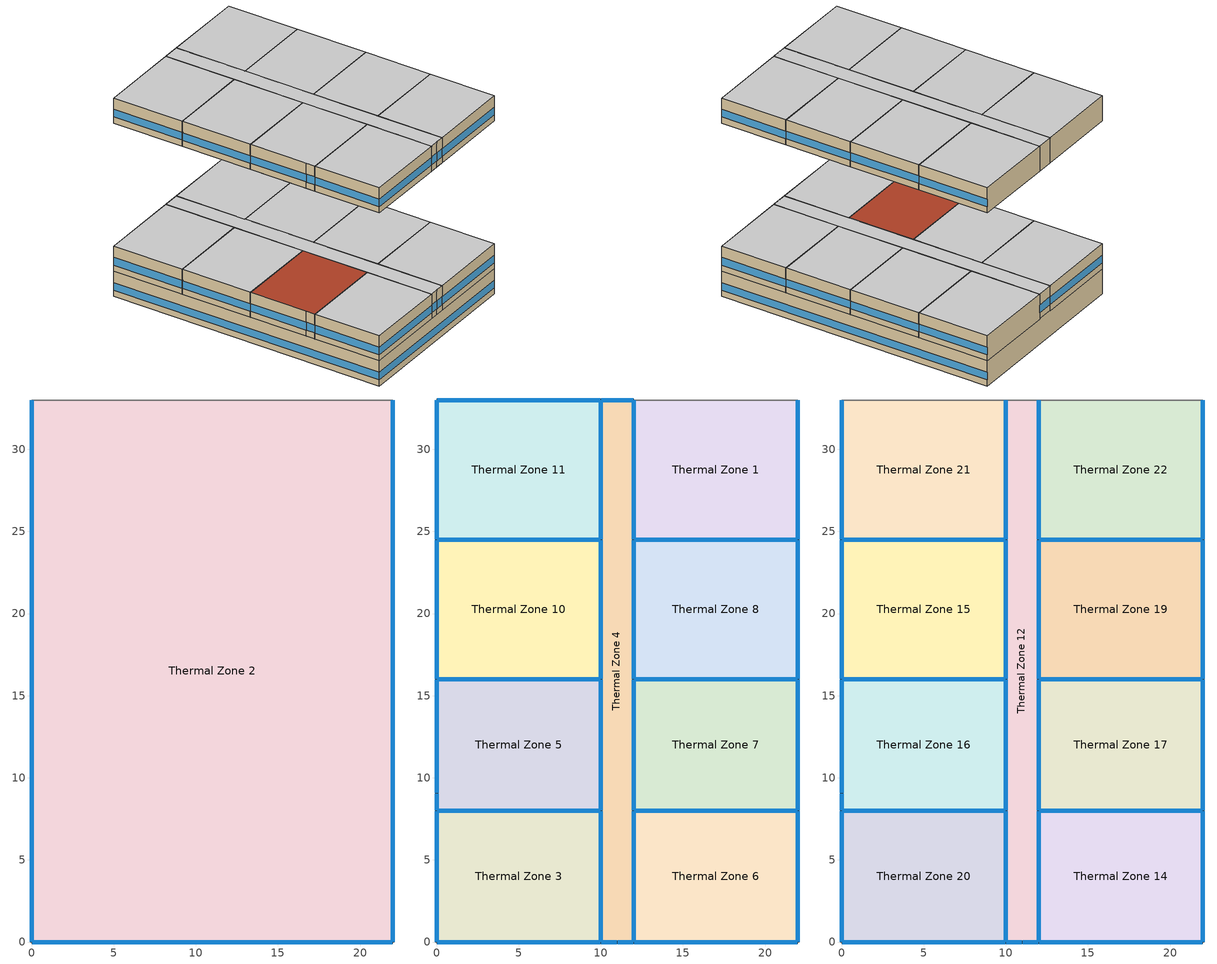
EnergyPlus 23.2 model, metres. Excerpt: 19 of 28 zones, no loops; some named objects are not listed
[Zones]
Thermal Zone 2
 floor ground (Generic Ground Slab 6A 20112020): 22,33 22,0 0,0 0,33 z0
 wall outside (Surface 2 c tbd): 0,0 22,0 z0:3.05
 wall outside (Surface 3 c tbd): 0,33 0,0 z0:3.05
 wall outside (Surface 5 c tbd): 22,0 22,33 z0:3.05
 wall adiabatic (Generic Interior Floor): 22,33 0,33 z0:3.05
 window (Customized Fenestration: u=2.38): 0.03,0 21.97,0 / 0,32.97 0,0.03 / 22,0.03 22,32.97 z0.76:1.68
 roof outside (Surface 6 c tbd): 22,0 22,33 0,33 0,0 z3.05
Thermal Zone 1
 floor ground (Generic Ground Slab 6A 20112020): 22,33 22,24.5 12,24.5 12,33 z3.05
 wall outside (Customized opaque construction {43577338-bb1a-47c1-a31a-39af3f5bfda6} to conductance of 0.247): 12,33 12,24.5 22,24.5 z3.05:6.1
 wall outside (Surface 66 c tbd): 22,24.5 22,33 z3.05:6.1
 wall adiabatic (Generic Interior Floor): 22,33 12,33 z3.05:6.1
 window (Customized Fenestration: u=2.38): 12,32.97 12,24.53 / 22,24.53 22,32.97 / 12.03,24.5 21.97,24.5 z3.81:4.73
 ceiling adiabatic (Generic Interior Floor): 22,24.5 22,33 12,33 12,24.5 z6.1
Thermal Zone 10
 floor ground (Generic Ground Slab 6A 20112020): 10,24.5 10,16 0,16 0,24.5 z3.05
 wall outside (Surface 46 c tbd): 0,24.5 0,16 z3.05:6.1
 wall outside (Customized opaque construction {43577338-bb1a-47c1-a31a-39af3f5bfda6} to conductance of 0.247): 0,16 10,16 10,24.5 0,24.5 z3.05:6.1
 window (Customized Fenestration: u=2.38): 0,24.47 0,16.03 / 9.97,24.5 0.03,24.5 / 10,16.03 10,24.47 / 0.03,16 9.97,16 z3.81:4.73
 ceiling adiabatic (Generic Interior Floor): 10,16 10,24.5 0,24.5 0,16 z6.1
Thermal Zone 11
 floor ground (Generic Ground Slab 6A 20112020): 10,33 10,24.5 0,24.5 0,33 z3.05
 wall outside (Surface 58 c tbd): 0,33 0,24.5 z3.05:6.1
 wall outside (Surface 59 c tbd): 10,33 0,33 z3.05:6.1
 wall outside (Customized opaque construction {43577338-bb1a-47c1-a31a-39af3f5bfda6} to conductance of 0.247): 0,24.5 10,24.5 10,33 z3.05:6.1
 window (Customized Fenestration: u=2.38): 0,32.97 0,24.53 / 9.97,33 0.03,33 / 10,24.53 10,32.97 / 0.03,24.5 9.97,24.5 z3.81:4.73
 ceiling adiabatic (Generic Interior Floor): 10,24.5 10,33 0,33 0,24.5 z6.1
Thermal Zone 3
 floor ground (Generic Ground Slab 6A 20112020): 10,8 10,0 0,0 0,8 z3.05
 wall outside (Surface 10 c tbd): 0,8 0,0 z3.05:6.1
 wall outside (Customized opaque construction {43577338-bb1a-47c1-a31a-39af3f5bfda6} to conductance of 0.247): 10,0 10,8 0,8 z3.05:6.1
 wall outside (Surface 9 c tbd): 0,0 10,0 z3.05:6.1
 window (Customized Fenestration: u=2.38): 0,7.97 0,0.03 / 9.97,8 0.03,8 / 10,0.03 10,7.97 / 0.03,0 9.97,0 z3.81:4.73
 ceiling adiabatic (Generic Interior Floor): 10,0 10,8 0,8 0,0 z6.1
Thermal Zone 4
 floor ground (Generic Ground Slab 6A 20112020): 12,33 12,0 10,0 10,33 z3.05
 wall outside (Surface 14 c tbd): 12,33 10,33 z3.05:6.1
 wall outside (Customized opaque construction {43577338-bb1a-47c1-a31a-39af3f5bfda6} to conductance of 0.247): 12,0 12,8 12,16 12,24.5 12,33 / 10,33 10,24.5 10,16 10,8 10,0 z3.05:6.1
 wall outside (Surface 19 c tbd): 11,0 12,0 z3.05:6.1
 wall outside (Surface 20 c tbd): 10,0 11,0 z3.05:6.1
 window (Customized Fenestration: u=2.38): 11.97,33 10.03,33 z3.81:4.75; 12,24.53 12,32.97 / 12,16.03 12,24.47 / 12,8.03 12,15.97 / 12,0.03 12,7.97 / 10,7.97 10,0.03 / 10,15.97 10,8.03 / 10,24.47 10,16.03 / 10,32.97 10,24.53 z3.81:4.73; 11.03,0 11.97,0 / 10.03,0 10.97,0 z3.81:4.77
 ceiling adiabatic (Generic Interior Floor): 12,0 12,33 10,33 10,0 z6.1
Thermal Zone 5
 floor ground (Generic Ground Slab 6A 20112020): 10,16 10,8 0,8 0,16 z3.05
 wall outside (Surface 33 c tbd): 0,9.05 0,8 z3.05:6.1
 wall outside (Surface 34 c tbd): 0,16 0,9.05 z3.05:6.1
 wall outside (Customized opaque construction {43577338-bb1a-47c1-a31a-39af3f5bfda6} to conductance of 0.247): 0,8 10,8 10,16 0,16 z3.05:6.1
 window (Customized Fenestration: u=2.38): 0,9.02 0,8.03 z3.81:4.77; 0,15.97 0,9.08 / 9.97,16 0.03,16 / 10,8.03 10,15.97 / 0.03,8 9.97,8 z3.81:4.73
 roof outside (Surface 38 c tbd): 10,8 10,16 0,16 0,8 z6.1
Thermal Zone 6
 floor ground (Generic Ground Slab 6A 20112020): 22,8 22,0 12,0 12,8 z3.05
 wall outside (Surface 27 c tbd): 22,0 22,8 z3.05:6.1
 wall outside (Surface 28 c tbd): 12,0 22,0 z3.05:6.1
 wall outside (Customized opaque construction {43577338-bb1a-47c1-a31a-39af3f5bfda6} to conductance of 0.247): 22,8 12,8 12,0 z3.05:6.1
 window (Customized Fenestration: u=2.38): 22,0.03 22,7.97 / 12.03,0 21.97,0 / 12,7.97 12,0.03 / 21.97,8 12.03,8 z3.81:4.73
 ceiling adiabatic (Generic Interior Floor): 22,0 22,8 12,8 12,0 z6.1
Thermal Zone 7
 floor ground (Generic Ground Slab 6A 20112020): 22,16 22,8 12,8 12,16 z3.05
 wall outside (Surface 40 c tbd): 22,8 22,16 z3.05:6.1
 wall outside (Customized opaque construction {43577338-bb1a-47c1-a31a-39af3f5bfda6} to conductance of 0.247): 22,16 12,16 12,8 22,8 z3.05:6.1
 window (Customized Fenestration: u=2.38): 22,8.03 22,15.97 / 12.03,8 21.97,8 / 12,15.97 12,8.03 / 21.97,16 12.03,16 z3.81:4.73
 ceiling adiabatic (Generic Interior Floor): 22,8 22,16 12,16 12,8 z6.1
Thermal Zone 8
 floor ground (Generic Ground Slab 6A 20112020): 22,24.5 22,16 12,16 12,24.5 z3.05
 wall outside (Surface 52 c tbd): 22,16 22,24.5 z3.05:6.1
 wall outside (Customized opaque construction {43577338-bb1a-47c1-a31a-39af3f5bfda6} to conductance of 0.247): 22,24.5 12,24.5 12,16 22,16 z3.05:6.1
 window (Customized Fenestration: u=2.38): 22,16.03 22,24.47 / 12.03,16 21.97,16 / 12,24.47 12,16.03 / 21.97,24.5 12.03,24.5 z3.81:4.73
 ceiling adiabatic (Generic Interior Floor): 22,16 22,24.5 12,24.5 12,16 z6.1
Thermal Zone 12
 floor adiabatic (Generic Interior Floor): 12,33 12,0 10,0 10,33 z21.1
 wall outside (Surface 71 c tbd): 12,24.5 12,33 z21.1:24.14
 wall outside (Surface 72 c tbd): 12,16 12,24.5 z21.1:24.14
 wall outside (Surface 73 c tbd): 12,8 12,16 z21.1:24.14
 wall outside (Surface 74 c tbd): 12,0 12,8 z21.1:24.14
 wall outside (Surface 75 c tbd): 11,0 12,0 z21.1:24.14
 wall outside (Surface 76 c tbd): 10,0 11,0 z21.1:24.14
 wall outside (Surface 77 c tbd): 10,8 10,0 z21.1:24.14
 wall outside (Surface 78 c tbd): 10,16 10,8 z21.1:24.14
 wall outside (Surface 79 c tbd): 10,24.5 10,16 z21.1:24.14
 wall outside (Surface 80 c tbd): 10,33 10,24.5 z21.1:24.14
 wall adiabatic (Generic Interior Floor): 12,33 10,33 z21.1:24.14
 window (Customized Fenestration: u=2.38): 12,24.53 12,32.97 / 12,16.03 12,24.47 / 12,8.03 12,15.97 / 12,0.03 12,7.97 / 10,7.97 10,0.03 / 10,15.97 10,8.03 / 10,24.47 10,16.03 / 10,32.97 10,24.53 z21.86:22.78; 11.03,0 11.97,0 / 10.03,0 10.97,0 z21.86:22.82
 ceiling adiabatic (Generic Interior Floor): 12,0 12,33 10,33 10,0 z24.14
Thermal Zone 14
 floor adiabatic (Generic Interior Floor): 22,8 22,0 12,0 12,8 z21.1
 wall outside (Surface 83 c tbd): 22,0 22,8 z21.1:24.14
 wall outside (Surface 84 c tbd): 12,0 22,0 z21.1:24.14
 wall outside (Surface 85 c tbd): 12,8 12,0 z21.1:24.14
 wall outside (Surface 86 c tbd): 22,8 12,8 z21.1:24.14
 window (Customized Fenestration: u=2.38): 22,0.03 22,7.97 / 12.03,0 21.97,0 / 12,7.97 12,0.03 / 21.97,8 12.03,8 z21.86:22.78
 ceiling adiabatic (Generic Interior Floor): 22,0 22,8 12,8 12,0 z24.14
Thermal Zone 15
 floor adiabatic (Generic Interior Floor): 10,24.5 10,16 0,16 0,24.5 z21.1
 wall outside (Surface 89 c tbd): 0,24.5 0,16 z21.1:24.14
 wall outside (Surface 90 c tbd): 10,24.5 0,24.5 z21.1:24.14
 wall outside (Surface 91 c tbd): 10,16 10,24.5 z21.1:24.14
 wall outside (Surface 92 c tbd): 0,16 10,16 z21.1:24.14
 window (Customized Fenestration: u=2.38): 0,24.47 0,16.03 / 9.97,24.5 0.03,24.5 / 10,16.03 10,24.47 / 0.03,16 9.97,16 z21.86:22.78
 ceiling adiabatic (Generic Interior Floor): 10,16 10,24.5 0,24.5 0,16 z24.14
Thermal Zone 16
 floor adiabatic (Generic Interior Floor): 10,16 10,8 0,8 0,16 z21.1
 wall outside (Surface 107 c tbd): 0,9.05 0,8 z21.1:24.14
 wall outside (Surface 108 c tbd): 0,16 0,9.05 z21.1:24.14
 wall outside (Surface 109 c tbd): 10,16 0,16 z21.1:24.14
 wall outside (Surface 110 c tbd): 10,8 10,16 z21.1:24.14
 wall outside (Surface 111 c tbd): 0,8 10,8 z21.1:24.14
 window (Customized Fenestration: u=2.38): 0,9.02 0,8.03 z21.86:22.82; 0,15.97 0,9.08 / 9.97,16 0.03,16 / 10,8.03 10,15.97 / 0.03,8 9.97,8 z21.86:22.78
 ceiling adiabatic (Generic Interior Floor): 10,8 10,16 0,16 0,8 z24.14
Thermal Zone 17
 floor adiabatic (Generic Interior Floor): 22,16 22,8 12,8 12,16 z21.1
 wall outside (Surface 95 c tbd): 22,8 22,16 z21.1:24.14
 wall outside (Surface 96 c tbd): 12,8 22,8 z21.1:24.14
 wall outside (Surface 97 c tbd): 12,16 12,8 z21.1:24.14
 wall outside (Surface 98 c tbd): 22,16 12,16 z21.1:24.14
 window (Customized Fenestration: u=2.38): 22,8.03 22,15.97 / 12.03,8 21.97,8 / 12,15.97 12,8.03 / 21.97,16 12.03,16 z21.86:22.78
 ceiling adiabatic (Generic Interior Floor): 22,8 22,16 12,16 12,8 z24.14
Thermal Zone 19
 floor adiabatic (Generic Interior Floor): 22,24.5 22,16 12,16 12,24.5 z21.1
 wall outside (Surface 101 c tbd): 22,16 22,24.5 z21.1:24.14
 wall outside (Surface 102 c tbd): 12,16 22,16 z21.1:24.14
 wall outside (Surface 103 c tbd): 12,24.5 12,16 z21.1:24.14
 wall outside (Surface 104 c tbd): 22,24.5 12,24.5 z21.1:24.14
 window (Customized Fenestration: u=2.38): 22,16.03 22,24.47 / 12.03,16 21.97,16 / 12,24.47 12,16.03 / 21.97,24.5 12.03,24.5 z21.86:22.78
 ceiling adiabatic (Generic Interior Floor): 22,16 22,24.5 12,24.5 12,16 z24.14
Thermal Zone 20
 floor adiabatic (Generic Interior Floor): 10,8 10,0 0,0 0,8 z21.1
 wall outside (Surface 114 c tbd): 10,0 10,8 z21.1:24.14
 wall outside (Surface 115 c tbd): 0,0 10,0 z21.1:24.14
 wall outside (Surface 116 c tbd): 0,8 0,0 z21.1:24.14
 wall outside (Surface 117 c tbd): 10,8 0,8 z21.1:24.14
 window (Customized Fenestration: u=2.38): 10,0.03 10,7.97 / 0.03,0 9.97,0 / 0,7.97 0,0.03 / 9.97,8 0.03,8 z21.86:22.78
 ceiling adiabatic (Generic Interior Floor): 10,0 10,8 0,8 0,0 z24.14
Thermal Zone 21
 floor adiabatic (Generic Interior Floor): 10,33 10,24.5 0,24.5 0,33 z21.1
 wall outside (Surface 120 c tbd): 0,33 0,24.5 z21.1:24.14
 wall outside (Surface 122 c tbd): 10,24.5 10,33 z21.1:24.14
 wall outside (Surface 123 c tbd): 0,24.5 10,24.5 z21.1:24.14
 wall adiabatic (Generic Interior Floor): 10,33 0,33 z21.1:24.14
 window (Customized Fenestration: u=2.38): 0,32.97 0,24.53 / 10,24.53 10,32.97 / 0.03,24.5 9.97,24.5 z21.86:22.78
 ceiling adiabatic (Generic Interior Floor): 10,24.5 10,33 0,33 0,24.5 z24.14
Thermal Zone 22
 floor adiabatic (Generic Interior Floor): 22,33 22,24.5 12,24.5 12,33 z21.1
 wall outside (Surface 126 c tbd): 12,33 12,24.5 z21.1:24.14
 wall outside (Surface 128 c tbd): 22,24.5 22,33 z21.1:24.14
 wall outside (Surface 129 c tbd): 12,24.5 22,24.5 z21.1:24.14
 wall adiabatic (Generic Interior Floor): 22,33 12,33 z21.1:24.14
 window (Customized Fenestration: u=2.38): 12,32.97 12,24.53 / 22,24.53 22,32.97 / 12.03,24.5 21.97,24.5 z21.86:22.78
 ceiling adiabatic (Generic Interior Floor): 22,24.5 22,33 12,33 12,24.5 z24.14
[Building]
Building 1
[Site:Location]
Montreal Int'l: Latitude {deg}=45.47; Longitude {deg}=-73.75; Time Zone {hr}=-5; Elevation {m}=36
[SizingPeriod:DesignDay] Day of Month=21; Dry-Bulb Temperature Range Modifier Type=DefaultMultipliers; Barometric Pressure {Pa}=100893; Rain Indicator=No; Snow Indicator=No; Daylight Saving Time Indicator=No; Begin Environment Reset Mode=FullResetAtBeginEnvironment
Name | Month | Day Type | Maximum Dry-Bulb Temperature {C} | Daily Dry-Bulb Temperature Range {deltaC} | Humidity Condition Type | Wetbulb or DewPoint at Maximum Dry-Bulb {C} | Wind Speed {m/s} | Wind Direction {deg} | Solar Model Indicator | ASHRAE Clear Sky Optical Depth for Beam Irradiance (taub) | ASHRAE Clear Sky Optical Depth for Diffuse Irradiance (taud) | Enthalpy at Maximum Dry-Bulb {J/kg} | Sky Clearness
Montreal Int'l Ann Clg .4% Condns DB=>MWB | 7 | SummerDesignDay | 30 | 9.3 | Wetbulb | 22.1 | 4.9 | 220 | ASHRAETau | 0.465 | 1.966
Montreal Int'l Ann Clg .4% Condns DP=>MDB | 7 | SummerDesignDay | 26 | 9.3 | Dewpoint | 21.6 | 4.9 | 220 | ASHRAETau | 0.465 | 1.966
Montreal Int'l Ann Clg .4% Condns Enth=>MDB | 7 | SummerDesignDay | 28.1 | 9.3 | Enthalpy |  | 4.9 | 220 | ASHRAETau | 0.465 | 1.966 | 69300
Montreal Int'l Ann Clg .4% Condns WB=>MDB | 7 | SummerDesignDay | 28.1 | 9.3 | Wetbulb | 23.2 | 4.9 | 220 | ASHRAETau | 0.465 | 1.966
Montreal Int'l Ann Htg 99.6% Condns DB | 1 | WinterDesignDay | -23.7 | 0 | Wetbulb | -23.7 | 3.9 | 260 | ASHRAEClearSky |  |  |  | 0
Montreal Int'l Ann Htg Wind 99.6% Condns WS=>MCDB | 1 | WinterDesignDay | -5.3 | 0 | Wetbulb | -5.3 | 12.9 | 260 | ASHRAEClearSky |  |  |  | 0
Montreal Int'l Ann Hum_n 99.6% Condns DP=>MCDB | 1 | WinterDesignDay | -23 | 0 | Dewpoint | -30.5 | 3.9 | 260 | ASHRAEClearSky |  |  |  | 0
[Material] Thermal Absorptance=0.9
Name | Roughness | Thickness {m} | Conductivity {W/m-K} | Density {kg/m3} | Specific Heat {J/kg-K} | Solar Absorptance | Visible Absorptance
1/2IN Gypsum 1 | Smooth | 0.0127 | 0.16 | 784.9 | 830 | 0.4 | 0.4
1IN Stucco 1 | Smooth | 0.0253 | 0.6918 | 1858 | 837 | 0.7 | 0.92
8IN CONCRETE HW RefBldg 1 | Rough | 0.2032 | 1.311 | 2240 | 836.8 | 0.7 | 0.7
Generic Acoustic Tile | MediumSmooth | 0.02 | 0.06 | 368 | 590 | 0.2 | 0.2
Generic Ceiling Air Gap | Smooth | 0.1 | 0.556 | 1.28 | 1000 | 0.7 | 0.7
Generic HW Concrete | MediumRough | 0.2 | 1.95 | 2240 | 900 | 0.8 | 0.8
Generic LW Concrete | MediumRough | 0.1 | 0.53 | 1280 | 840 | 0.8 | 0.8
Metal Roof Surface 2 | Smooth | 0.0008 | 45.28 | 7824 | 500 | 0.7 | 0.7
Roof Membrane 1 | VeryRough | 0.0095 | 0.16 | 1121.29 | 1460 | 0.7 | 0.7
[Material:NoMass] Roughness=Smooth; Thermal Absorptance=0.9; Solar Absorptance=0.7; Visible Absorptance=0.7
Name | Thermal Resistance {m2-K/W}
Customized opaque construction {43577338-bb1a-47c1-a31a-39af ... uprated | 5.24367
Surface 10 uprated m tbd; Surface 27 uprated m tbd | 2.35104
Surface 101 uprated m tbd; Surface 120 uprated m tbd; Surface 128 uprated m tbd; Surface 89 uprated m tbd | 1.85888
Surface 102 uprated m tbd; Surface 103 uprated m tbd; Surface 104 uprated m tbd; Surface 109 uprated m tbd; Surface 110 uprated m tbd; Surface 111 uprated m tbd; Surface 114 uprated m tbd; Surface 117 uprated m tbd; Surface 122 uprated m tbd; Surface 123 uprated m tbd; Surface 126 uprated m tbd; Surface 129 uprated m tbd; Surface 71 uprated m tbd; Surface 72 uprated m tbd; Surface 73 uprated m tbd; Surface 74 uprated m tbd; Surface 77 uprated m tbd; Surface 78 uprated m tbd; Surface 79 uprated m tbd; Surface 80 uprated m tbd; Surface 85 uprated m tbd; Surface 86 uprated m tbd; Surface 90 uprated m tbd; Surface 91 uprated m tbd; Surface 92 uprated m tbd; Surface 96 uprated m tbd; Surface 97 uprated m tbd; Surface 98 uprated m tbd | 3.83127
Surface 107 uprated m tbd | 1.46781
Surface 108 uprated m tbd | 1.84411
Surface 115 uprated m tbd; Surface 84 uprated m tbd | 1.79696
Surface 116 uprated m tbd; Surface 83 uprated m tbd | 1.76694
Surface 14 uprated m tbd | 1.90963
Surface 19 uprated m tbd; Surface 20 uprated m tbd | 1.82062
Surface 2 uprated m tbd | 1.6235
Surface 28 uprated m tbd; Surface 9 uprated m tbd | 2.40449
Surface 3 uprated m tbd; Surface 5 uprated m tbd | 1.66527
Surface 33 uprated m tbd | 1.65846
Surface 34 uprated m tbd | 2.1554
Surface 38 uprated m tbd | 6.92985
Surface 40 uprated m tbd | 2.50905
Surface 46 uprated m tbd; Surface 52 uprated m tbd; Surface 66 uprated m tbd | 2.51666
Surface 58 uprated m tbd | 2.36652
Surface 59 uprated m tbd | 2.09126
Surface 6 uprated m tbd | 7.43676
Surface 75 uprated m tbd; Surface 76 uprated m tbd | 1.44955
Surface 95 uprated m tbd | 1.85472
Typical Insulation U=0.183 | 5.46
[WindowMaterial:SimpleGlazingSystem]
Fenestration U=2.38 0.4: U-Factor {W/m2-K}=2.38; Solar Heat Gain Coefficient=0.4; Visible Transmittance=0.4
[Construction]
Customized Fenestration: u=2.38: Fenestration U=2.38 0.4
Customized opaque construction {43577338-bb1a-47c1-a31a-39af3f5bfda6} to conductance of 0.247: 1IN Stucco 1, 8IN CONCRETE HW RefBldg 1, Customized opaque construction {43577338-bb1a-47c1-a31a-39af ... uprated, 1/2IN Gypsum 1
Generic Ground Slab 6A 20112020: Typical Insulation U=0.183, Generic HW Concrete
Generic Interior Floor: Generic Acoustic Tile, Generic Ceiling Air Gap, Generic LW Concrete
Surface 10 c tbd: 1IN Stucco 1, 8IN CONCRETE HW RefBldg 1, Surface 10 uprated m tbd, 1/2IN Gypsum 1
Surface 101 c tbd: 1IN Stucco 1, 8IN CONCRETE HW RefBldg 1, Surface 101 uprated m tbd, 1/2IN Gypsum 1
Surface 102 c tbd: 1IN Stucco 1, 8IN CONCRETE HW RefBldg 1, Surface 102 uprated m tbd, 1/2IN Gypsum 1
Surface 103 c tbd: 1IN Stucco 1, 8IN CONCRETE HW RefBldg 1, Surface 103 uprated m tbd, 1/2IN Gypsum 1
Surface 104 c tbd: 1IN Stucco 1, 8IN CONCRETE HW RefBldg 1, Surface 104 uprated m tbd, 1/2IN Gypsum 1
Surface 107 c tbd: 1IN Stucco 1, 8IN CONCRETE HW RefBldg 1, Surface 107 uprated m tbd, 1/2IN Gypsum 1
Surface 108 c tbd: 1IN Stucco 1, 8IN CONCRETE HW RefBldg 1, Surface 108 uprated m tbd, 1/2IN Gypsum 1
Surface 109 c tbd: 1IN Stucco 1, 8IN CONCRETE HW RefBldg 1, Surface 109 uprated m tbd, 1/2IN Gypsum 1
Surface 110 c tbd: 1IN Stucco 1, 8IN CONCRETE HW RefBldg 1, Surface 110 uprated m tbd, 1/2IN Gypsum 1
Surface 111 c tbd: 1IN Stucco 1, 8IN CONCRETE HW RefBldg 1, Surface 111 uprated m tbd, 1/2IN Gypsum 1
Surface 114 c tbd: 1IN Stucco 1, 8IN CONCRETE HW RefBldg 1, Surface 114 uprated m tbd, 1/2IN Gypsum 1
Surface 115 c tbd: 1IN Stucco 1, 8IN CONCRETE HW RefBldg 1, Surface 115 uprated m tbd, 1/2IN Gypsum 1
Surface 116 c tbd: 1IN Stucco 1, 8IN CONCRETE HW RefBldg 1, Surface 116 uprated m tbd, 1/2IN Gypsum 1
Surface 117 c tbd: 1IN Stucco 1, 8IN CONCRETE HW RefBldg 1, Surface 117 uprated m tbd, 1/2IN Gypsum 1
Surface 120 c tbd: 1IN Stucco 1, 8IN CONCRETE HW RefBldg 1, Surface 120 uprated m tbd, 1/2IN Gypsum 1
Surface 122 c tbd: 1IN Stucco 1, 8IN CONCRETE HW RefBldg 1, Surface 122 uprated m tbd, 1/2IN Gypsum 1
Surface 123 c tbd: 1IN Stucco 1, 8IN CONCRETE HW RefBldg 1, Surface 123 uprated m tbd, 1/2IN Gypsum 1
Surface 126 c tbd: 1IN Stucco 1, 8IN CONCRETE HW RefBldg 1, Surface 126 uprated m tbd, 1/2IN Gypsum 1
Surface 128 c tbd: 1IN Stucco 1, 8IN CONCRETE HW RefBldg 1, Surface 128 uprated m tbd, 1/2IN Gypsum 1
Surface 129 c tbd: 1IN Stucco 1, 8IN CONCRETE HW RefBldg 1, Surface 129 uprated m tbd, 1/2IN Gypsum 1
Surface 14 c tbd: 1IN Stucco 1, 8IN CONCRETE HW RefBldg 1, Surface 14 uprated m tbd, 1/2IN Gypsum 1
Surface 19 c tbd: 1IN Stucco 1, 8IN CONCRETE HW RefBldg 1, Surface 19 uprated m tbd, 1/2IN Gypsum 1
Surface 2 c tbd: 1IN Stucco 1, 8IN CONCRETE HW RefBldg 1, Surface 2 uprated m tbd, 1/2IN Gypsum 1
Surface 20 c tbd: 1IN Stucco 1, 8IN CONCRETE HW RefBldg 1, Surface 20 uprated m tbd, 1/2IN Gypsum 1
Surface 27 c tbd: 1IN Stucco 1, 8IN CONCRETE HW RefBldg 1, Surface 27 uprated m tbd, 1/2IN Gypsum 1
Surface 28 c tbd: 1IN Stucco 1, 8IN CONCRETE HW RefBldg 1, Surface 28 uprated m tbd, 1/2IN Gypsum 1
Surface 3 c tbd: 1IN Stucco 1, 8IN CONCRETE HW RefBldg 1, Surface 3 uprated m tbd, 1/2IN Gypsum 1
Surface 33 c tbd: 1IN Stucco 1, 8IN CONCRETE HW RefBldg 1, Surface 33 uprated m tbd, 1/2IN Gypsum 1
Surface 34 c tbd: 1IN Stucco 1, 8IN CONCRETE HW RefBldg 1, Surface 34 uprated m tbd, 1/2IN Gypsum 1
Surface 38 c tbd: Roof Membrane 1, Surface 38 uprated m tbd, Metal Roof Surface 2
Surface 40 c tbd: 1IN Stucco 1, 8IN CONCRETE HW RefBldg 1, Surface 40 uprated m tbd, 1/2IN Gypsum 1
Surface 46 c tbd: 1IN Stucco 1, 8IN CONCRETE HW RefBldg 1, Surface 46 uprated m tbd, 1/2IN Gypsum 1
Surface 5 c tbd: 1IN Stucco 1, 8IN CONCRETE HW RefBldg 1, Surface 5 uprated m tbd, 1/2IN Gypsum 1
Surface 52 c tbd: 1IN Stucco 1, 8IN CONCRETE HW RefBldg 1, Surface 52 uprated m tbd, 1/2IN Gypsum 1
Surface 58 c tbd: 1IN Stucco 1, 8IN CONCRETE HW RefBldg 1, Surface 58 uprated m tbd, 1/2IN Gypsum 1
Surface 59 c tbd: 1IN Stucco 1, 8IN CONCRETE HW RefBldg 1, Surface 59 uprated m tbd, 1/2IN Gypsum 1
Surface 6 c tbd: Roof Membrane 1, Surface 6 uprated m tbd, Metal Roof Surface 2
Surface 66 c tbd: 1IN Stucco 1, 8IN CONCRETE HW RefBldg 1, Surface 66 uprated m tbd, 1/2IN Gypsum 1
Surface 71 c tbd: 1IN Stucco 1, 8IN CONCRETE HW RefBldg 1, Surface 71 uprated m tbd, 1/2IN Gypsum 1
Surface 72 c tbd: 1IN Stucco 1, 8IN CONCRETE HW RefBldg 1, Surface 72 uprated m tbd, 1/2IN Gypsum 1
Surface 73 c tbd: 1IN Stucco 1, 8IN CONCRETE HW RefBldg 1, Surface 73 uprated m tbd, 1/2IN Gypsum 1
Surface 74 c tbd: 1IN Stucco 1, 8IN CONCRETE HW RefBldg 1, Surface 74 uprated m tbd, 1/2IN Gypsum 1
Surface 75 c tbd: 1IN Stucco 1, 8IN CONCRETE HW RefBldg 1, Surface 75 uprated m tbd, 1/2IN Gypsum 1
Surface 76 c tbd: 1IN Stucco 1, 8IN CONCRETE HW RefBldg 1, Surface 76 uprated m tbd, 1/2IN Gypsum 1
Surface 77 c tbd: 1IN Stucco 1, 8IN CONCRETE HW RefBldg 1, Surface 77 uprated m tbd, 1/2IN Gypsum 1
Surface 78 c tbd: 1IN Stucco 1, 8IN CONCRETE HW RefBldg 1, Surface 78 uprated m tbd, 1/2IN Gypsum 1
Surface 79 c tbd: 1IN Stucco 1, 8IN CONCRETE HW RefBldg 1, Surface 79 uprated m tbd, 1/2IN Gypsum 1
Surface 80 c tbd: 1IN Stucco 1, 8IN CONCRETE HW RefBldg 1, Surface 80 uprated m tbd, 1/2IN Gypsum 1
Surface 83 c tbd: 1IN Stucco 1, 8IN CONCRETE HW RefBldg 1, Surface 83 uprated m tbd, 1/2IN Gypsum 1
Surface 84 c tbd: 1IN Stucco 1, 8IN CONCRETE HW RefBldg 1, Surface 84 uprated m tbd, 1/2IN Gypsum 1
Surface 85 c tbd: 1IN Stucco 1, 8IN CONCRETE HW RefBldg 1, Surface 85 uprated m tbd, 1/2IN Gypsum 1
Surface 86 c tbd: 1IN Stucco 1, 8IN CONCRETE HW RefBldg 1, Surface 86 uprated m tbd, 1/2IN Gypsum 1
Surface 89 c tbd: 1IN Stucco 1, 8IN CONCRETE HW RefBldg 1, Surface 89 uprated m tbd, 1/2IN Gypsum 1
Surface 9 c tbd: 1IN Stucco 1, 8IN CONCRETE HW RefBldg 1, Surface 9 uprated m tbd, 1/2IN Gypsum 1
Surface 90 c tbd: 1IN Stucco 1, 8IN CONCRETE HW RefBldg 1, Surface 90 uprated m tbd, 1/2IN Gypsum 1
Surface 91 c tbd: 1IN Stucco 1, 8IN CONCRETE HW RefBldg 1, Surface 91 uprated m tbd, 1/2IN Gypsum 1
Surface 92 c tbd: 1IN Stucco 1, 8IN CONCRETE HW RefBldg 1, Surface 92 uprated m tbd, 1/2IN Gypsum 1
Surface 95 c tbd: 1IN Stucco 1, 8IN CONCRETE HW RefBldg 1, Surface 95 uprated m tbd, 1/2IN Gypsum 1
Surface 96 c tbd: 1IN Stucco 1, 8IN CONCRETE HW RefBldg 1, Surface 96 uprated m tbd, 1/2IN Gypsum 1
Surface 97 c tbd: 1IN Stucco 1, 8IN CONCRETE HW RefBldg 1, Surface 97 uprated m tbd, 1/2IN Gypsum 1
Surface 98 c tbd: 1IN Stucco 1, 8IN CONCRETE HW RefBldg 1, Surface 98 uprated m tbd, 1/2IN Gypsum 1
[Zone] Part of Total Floor Area=Yes
Name | Multiplier
Thermal Zone 1; Thermal Zone 10; Thermal Zone 11; Thermal Zone 2; Thermal Zone 3; Thermal Zone 4; Thermal Zone 5; Thermal Zone 6; Thermal Zone 7; Thermal Zone 8 | 1
Thermal Zone 12; Thermal Zone 14; Thermal Zone 15; Thermal Zone 16; Thermal Zone 17; Thermal Zone 19; Thermal Zone 20; Thermal Zone 21; Thermal Zone 22 | 10
[Space]
Name | Zone | Space Type
Space 110 | Thermal Zone 1 | MURB small
Space 107 | Thermal Zone 10 | MURB small
Space 109 | Thermal Zone 11 | MURB small
Space 111 | Thermal Zone 12 | MURB lobby
Space 112 | Thermal Zone 14 | MURB small
Space 113 | Thermal Zone 15 | MURB small
Space 116 | Thermal Zone 16 | MURB small
Space 114 | Thermal Zone 17 | MURB small
Space 115 | Thermal Zone 19 | MURB small
Space 101 | Thermal Zone 2 | MURB lobby
Space 117 | Thermal Zone 20 | MURB small
Space 118 | Thermal Zone 21 | MURB small
Space 119 | Thermal Zone 22 | MURB small
Space 102 | Thermal Zone 3 | MURB small
Space 103 | Thermal Zone 4 | MURB lobby
Space 105 | Thermal Zone 5 | MURB small
Space 104 | Thermal Zone 6 | MURB small
Space 106 | Thermal Zone 7 | MURB small
Space 108 | Thermal Zone 8 | MURB small
[SpaceList]
MURB small: Space 110, Space 102, Space 105, Space 104, Space 106, Space 108, Space 124, Space 107, Space 109, Space 120, Space 112, Space 113, Space 116, Space 114, Space 125, Space 115, Space 117, Space 118, Space 119, Space 122, Space 123, Space 126, Space 127, Space 128
MURB lobby: Space 101, Space 103, Space 111, Space 121
[ZoneInfiltration:DesignFlowRate] Design Flow Rate Calculation Method=Flow/ExteriorArea; Flow Rate per Exterior Surface Area {m3/s-m2}=6.19923e-05; Constant Term Coefficient=0.107472; Temperature Term Coefficient=0.0119911; Velocity Term Coefficient=0; Velocity Squared Term Coefficient=0.0134792
Name | Zone or ZoneList or Space or SpaceList | Schedule
Space 110 HVAC Off Infiltration | Space 110 | Infiltration HVAC Off Schedule
Space 110 HVAC On Infiltration | Space 110 | Infiltration HVAC On Schedule
Space 107 HVAC Off Infiltration | Space 107 | Infiltration HVAC Off Schedule
Space 107 HVAC On Infiltration | Space 107 | Infiltration HVAC On Schedule
Space 109 HVAC Off Infiltration | Space 109 | Infiltration HVAC Off Schedule
Space 109 HVAC On Infiltration | Space 109 | Infiltration HVAC On Schedule
Space 111 HVAC Off Infiltration | Space 111 | Infiltration HVAC Off Schedule
Space 111 HVAC On Infiltration | Space 111 | Infiltration HVAC On Schedule
Space 112 HVAC Off Infiltration | Space 112 | Infiltration HVAC Off Schedule
Space 112 HVAC On Infiltration | Space 112 | Infiltration HVAC On Schedule
Space 113 HVAC Off Infiltration | Space 113 | Infiltration HVAC Off Schedule
Space 113 HVAC On Infiltration | Space 113 | Infiltration HVAC On Schedule
Space 116 HVAC Off Infiltration | Space 116 | Infiltration HVAC Off Schedule
Space 116 HVAC On Infiltration | Space 116 | Infiltration HVAC On Schedule
Space 114 HVAC Off Infiltration | Space 114 | Infiltration HVAC Off Schedule
Space 114 HVAC On Infiltration | Space 114 | Infiltration HVAC On Schedule
Space 115 HVAC Off Infiltration | Space 115 | Infiltration HVAC Off Schedule
Space 115 HVAC On Infiltration | Space 115 | Infiltration HVAC On Schedule
Space 101 HVAC Off Infiltration | Space 101 | Infiltration HVAC Off Schedule
Space 101 HVAC On Infiltration | Space 101 | Infiltration HVAC On Schedule
Space 117 HVAC Off Infiltration | Space 117 | Infiltration HVAC Off Schedule
Space 117 HVAC On Infiltration | Space 117 | Infiltration HVAC On Schedule
Space 118 HVAC Off Infiltration | Space 118 | Infiltration HVAC Off Schedule
Space 118 HVAC On Infiltration | Space 118 | Infiltration HVAC On Schedule
Space 119 HVAC Off Infiltration | Space 119 | Infiltration HVAC Off Schedule
Space 119 HVAC On Infiltration | Space 119 | Infiltration HVAC On Schedule
Space 102 HVAC Off Infiltration | Space 102 | Infiltration HVAC Off Schedule
Space 102 HVAC On Infiltration | Space 102 | Infiltration HVAC On Schedule
Space 103 HVAC Off Infiltration | Space 103 | Infiltration HVAC Off Schedule
Space 103 HVAC On Infiltration | Space 103 | Infiltration HVAC On Schedule
Space 105 HVAC Off Infiltration | Space 105 | Infiltration HVAC Off Schedule
Space 105 HVAC On Infiltration | Space 105 | Infiltration HVAC On Schedule
Space 104 HVAC Off Infiltration | Space 104 | Infiltration HVAC Off Schedule
Space 104 HVAC On Infiltration | Space 104 | Infiltration HVAC On Schedule
Space 106 HVAC Off Infiltration | Space 106 | Infiltration HVAC Off Schedule
Space 106 HVAC On Infiltration | Space 106 | Infiltration HVAC On Schedule
Space 108 HVAC Off Infiltration | Space 108 | Infiltration HVAC Off Schedule
Space 108 HVAC On Infiltration | Space 108 | Infiltration HVAC On Schedule
[ZoneControl:Thermostat] Temperature Difference Between Cutout And Setpoint {deltaC}=0
Name | Zone or ZoneList | Control Type Schedule | Control 1
Thermal Zone 1 Thermostat | Thermal Zone 1 | Thermal Zone 1 Thermostat Schedule | Thermostat Setpoint Dual Setpoint 1
Thermal Zone 10 Thermostat | Thermal Zone 10 | Thermal Zone 10 Thermostat Schedule | Thermostat Setpoint Dual Setpoint 5
Thermal Zone 11 Thermostat | Thermal Zone 11 | Thermal Zone 11 Thermostat Schedule | Thermostat Setpoint Dual Setpoint 22
Thermal Zone 12 Thermostat | Thermal Zone 12 | Thermal Zone 12 Thermostat Schedule | Thermostat Setpoint Dual Setpoint 9
Thermal Zone 14 Thermostat | Thermal Zone 14 | Thermal Zone 14 Thermostat Schedule | Thermostat Setpoint Dual Setpoint 17
Thermal Zone 15 Thermostat | Thermal Zone 15 | Thermal Zone 15 Thermostat Schedule | Thermostat Setpoint Dual Setpoint 6
Thermal Zone 16 Thermostat | Thermal Zone 16 | Thermal Zone 16 Thermostat Schedule | Thermostat Setpoint Dual Setpoint 11
Thermal Zone 17 Thermostat | Thermal Zone 17 | Thermal Zone 17 Thermostat Schedule | Thermostat Setpoint Dual Setpoint 21
Thermal Zone 19 Thermostat | Thermal Zone 19 | Thermal Zone 19 Thermostat Schedule | Thermostat Setpoint Dual Setpoint 10
Thermal Zone 2 Thermostat | Thermal Zone 2 | Thermal Zone 2 Thermostat Schedule | Thermostat Setpoint Dual Setpoint 27
Thermal Zone 20 Thermostat | Thermal Zone 20 | Thermal Zone 20 Thermostat Schedule | Thermostat Setpoint Dual Setpoint 25
Thermal Zone 21 Thermostat | Thermal Zone 21 | Thermal Zone 21 Thermostat Schedule | Thermostat Setpoint Dual Setpoint 18
Thermal Zone 22 Thermostat | Thermal Zone 22 | Thermal Zone 22 Thermostat Schedule | Thermostat Setpoint Dual Setpoint 19
Thermal Zone 3 Thermostat | Thermal Zone 3 | Thermal Zone 3 Thermostat Schedule | Thermostat Setpoint Dual Setpoint 28
Thermal Zone 4 Thermostat | Thermal Zone 4 | Thermal Zone 4 Thermostat Schedule | Thermostat Setpoint Dual Setpoint 15
Thermal Zone 5 Thermostat | Thermal Zone 5 | Thermal Zone 5 Thermostat Schedule | Thermostat Setpoint Dual Setpoint 12
Thermal Zone 6 Thermostat | Thermal Zone 6 | Thermal Zone 6 Thermostat Schedule | Thermostat Setpoint Dual Setpoint 7
Thermal Zone 7 Thermostat | Thermal Zone 7 | Thermal Zone 7 Thermostat Schedule | Thermostat Setpoint Dual Setpoint 13
Thermal Zone 8 Thermostat | Thermal Zone 8 | Thermal Zone 8 Thermostat Schedule | Thermostat Setpoint Dual Setpoint 8
[ThermostatSetpoint:DualSetpoint] Heating Setpoint Temperature Schedule=NECB-G-Thermostat Setpoint-Heating; Cooling Setpoint Temperature Schedule=NECB-G-Thermostat Setpoint-Cooling
Thermostat Setpoint Dual Setpoint 1; Thermostat Setpoint Dual Setpoint 5; Thermostat Setpoint Dual Setpoint 22; Thermostat Setpoint Dual Setpoint 9; Thermostat Setpoint Dual Setpoint 17; Thermostat Setpoint Dual Setpoint 6; Thermostat Setpoint Dual Setpoint 11; Thermostat Setpoint Dual Setpoint 21; Thermostat Setpoint Dual Setpoint 10; Thermostat Setpoint Dual Setpoint 27; Thermostat Setpoint Dual Setpoint 25; Thermostat Setpoint Dual Setpoint 18; Thermostat Setpoint Dual Setpoint 19; Thermostat Setpoint Dual Setpoint 28; Thermostat Setpoint Dual Setpoint 15; Thermostat Setpoint Dual Setpoint 12; Thermostat Setpoint Dual Setpoint 7; Thermostat Setpoint Dual Setpoint 13; Thermostat Setpoint Dual Setpoint 8
[ZoneHVAC:Baseboard:Convective:Electric] Availability Schedule=Always On Discrete hvac_library; Heating Design Capacity {W}=Autosize; Efficiency=1
Elec Baseboard; Elec Baseboard 4; Elec Baseboard 21; Elec Baseboard 8; Elec Baseboard 23; Elec Baseboard 16; Elec Baseboard 5; Elec Baseboard 10; Elec Baseboard 20; Elec Baseboard 15; Elec Baseboard 9; Elec Baseboard 26; Elec Baseboard 24; Elec Baseboard 17; Elec Baseboard 18; Elec Baseboard 19; Elec Baseboard 22; Elec Baseboard 25; Elec Baseboard 1; Elec Baseboard 3; Elec Baseboard 2; Elec Baseboard 27; Elec Baseboard 14; Elec Baseboard 11; Elec Baseboard 6; Elec Baseboard 12; Elec Baseboard 7; Elec Baseboard 13
[ZoneHVAC:PackagedTerminalHeatPump] Availability Schedule=Always On Discrete hvac_library; Cooling Supply Air Flow Rate {m3/s}=Autosize; Heating Supply Air Flow Rate {m3/s}=2.22045e-16; No Load Supply Air Flow Rate {m3/s}=Autosize; Cooling Outdoor Air Flow Rate {m3/s}=Autosize; Heating Outdoor Air Flow Rate {m3/s}=Autosize; No Load Outdoor Air Flow Rate {m3/s}=Autosize; Heating Convergence Tolerance=0.001; Cooling Convergence Tolerance=0.001; Maximum Supply Air Temperature from Supplemental Heater {C}=Autosize; Maximum Outdoor Dry-Bulb Temperature for Supplemental Heater Operation {C}=21; Fan Placement=DrawThrough; Supply Air Fan Operating Mode Schedule=Always On Discrete hvac_library
Name | Supply Air Fan | Heating Coil | Cooling Coil | Supplemental Heating Coil
PTHP | PTHP CV Fan | PTHP 1 Spd DX Htg Coil | PTHP 1 Spd DX Clg Coil | PTHP Elec Htg Backup Coil
PTHP 4 | PTHP CV Fan 4 | PTHP 1 Spd DX Htg Coil 4 | PTHP 1 Spd DX Clg Coil 4 | PTHP Elec Htg Backup Coil 4
PTHP 21 | PTHP CV Fan 21 | PTHP 1 Spd DX Htg Coil 21 | PTHP 1 Spd DX Clg Coil 21 | PTHP Elec Htg Backup Coil 21
PTHP 8 | PTHP CV Fan 8 | PTHP 1 Spd DX Htg Coil 8 | PTHP 1 Spd DX Clg Coil 8 | PTHP Elec Htg Backup Coil 8
PTHP 23 | PTHP CV Fan 23 | PTHP 1 Spd DX Htg Coil 23 | PTHP 1 Spd DX Clg Coil 23 | PTHP Elec Htg Backup Coil 23
PTHP 16 | PTHP CV Fan 16 | PTHP 1 Spd DX Htg Coil 16 | PTHP 1 Spd DX Clg Coil 16 | PTHP Elec Htg Backup Coil 16
PTHP 5 | PTHP CV Fan 5 | PTHP 1 Spd DX Htg Coil 5 | PTHP 1 Spd DX Clg Coil 5 | PTHP Elec Htg Backup Coil 5
PTHP 10 | PTHP CV Fan 10 | PTHP 1 Spd DX Htg Coil 10 | PTHP 1 Spd DX Clg Coil 10 | PTHP Elec Htg Backup Coil 10
PTHP 20 | PTHP CV Fan 20 | PTHP 1 Spd DX Htg Coil 20 | PTHP 1 Spd DX Clg Coil 20 | PTHP Elec Htg Backup Coil 20
PTHP 15 | PTHP CV Fan 15 | PTHP 1 Spd DX Htg Coil 15 | PTHP 1 Spd DX Clg Coil 15 | PTHP Elec Htg Backup Coil 15
PTHP 9 | PTHP CV Fan 9 | PTHP 1 Spd DX Htg Coil 9 | PTHP 1 Spd DX Clg Coil 9 | PTHP Elec Htg Backup Coil 9
PTHP 26 | PTHP CV Fan 26 | PTHP 1 Spd DX Htg Coil 26 | PTHP 1 Spd DX Clg Coil 26 | PTHP Elec Htg Backup Coil 26
PTHP 24 | PTHP CV Fan 24 | PTHP 1 Spd DX Htg Coil 24 | PTHP 1 Spd DX Clg Coil 24 | PTHP Elec Htg Backup Coil 24
PTHP 17 | PTHP CV Fan 17 | PTHP 1 Spd DX Htg Coil 17 | PTHP 1 Spd DX Clg Coil 17 | PTHP Elec Htg Backup Coil 17
PTHP 18 | PTHP CV Fan 18 | PTHP 1 Spd DX Htg Coil 18 | PTHP 1 Spd DX Clg Coil 18 | PTHP Elec Htg Backup Coil 18
PTHP 19 | PTHP CV Fan 19 | PTHP 1 Spd DX Htg Coil 19 | PTHP 1 Spd DX Clg Coil 19 | PTHP Elec Htg Backup Coil 19
PTHP 22 | PTHP CV Fan 22 | PTHP 1 Spd DX Htg Coil 22 | PTHP 1 Spd DX Clg Coil 22 | PTHP Elec Htg Backup Coil 22
PTHP 25 | PTHP CV Fan 25 | PTHP 1 Spd DX Htg Coil 25 | PTHP 1 Spd DX Clg Coil 25 | PTHP Elec Htg Backup Coil 25
PTHP 1 | PTHP CV Fan 1 | PTHP 1 Spd DX Htg Coil 1 | PTHP 1 Spd DX Clg Coil 1 | PTHP Elec Htg Backup Coil 1
PTHP 3 | PTHP CV Fan 3 | PTHP 1 Spd DX Htg Coil 3 | PTHP 1 Spd DX Clg Coil 3 | PTHP Elec Htg Backup Coil 3
PTHP 2 | PTHP CV Fan 2 | PTHP 1 Spd DX Htg Coil 2 | PTHP 1 Spd DX Clg Coil 2 | PTHP Elec Htg Backup Coil 2
PTHP 27 | PTHP CV Fan 27 | PTHP 1 Spd DX Htg Coil 27 | PTHP 1 Spd DX Clg Coil 27 | PTHP Elec Htg Backup Coil 27
PTHP 14 | PTHP CV Fan 14 | PTHP 1 Spd DX Htg Coil 14 | PTHP 1 Spd DX Clg Coil 14 | PTHP Elec Htg Backup Coil 14
PTHP 11 | PTHP CV Fan 11 | PTHP 1 Spd DX Htg Coil 11 | PTHP 1 Spd DX Clg Coil 11 | PTHP Elec Htg Backup Coil 11
PTHP 6 | PTHP CV Fan 6 | PTHP 1 Spd DX Htg Coil 6 | PTHP 1 Spd DX Clg Coil 6 | PTHP Elec Htg Backup Coil 6
PTHP 12 | PTHP CV Fan 12 | PTHP 1 Spd DX Htg Coil 12 | PTHP 1 Spd DX Clg Coil 12 | PTHP Elec Htg Backup Coil 12
PTHP 7 | PTHP CV Fan 7 | PTHP 1 Spd DX Htg Coil 7 | PTHP 1 Spd DX Clg Coil 7 | PTHP Elec Htg Backup Coil 7
PTHP 13 | PTHP CV Fan 13 | PTHP 1 Spd DX Htg Coil 13 | PTHP 1 Spd DX Clg Coil 13 | PTHP Elec Htg Backup Coil 13
[Fan:ConstantVolume] Availability Schedule=Always On Discrete hvac_library; Fan Total Efficiency=0.7; Pressure Rise {Pa}=250; Maximum Flow Rate {m3/s}=AutoSize; Motor Efficiency=0.9; Motor In Airstream Fraction=1
PTHP CV Fan; PTHP CV Fan 4; PTHP CV Fan 21; PTHP CV Fan 8; PTHP CV Fan 23; PTHP CV Fan 16; PTHP CV Fan 5; PTHP CV Fan 10; PTHP CV Fan 20; PTHP CV Fan 15; PTHP CV Fan 9; PTHP CV Fan 26; PTHP CV Fan 24; PTHP CV Fan 17; PTHP CV Fan 18; PTHP CV Fan 19; PTHP CV Fan 22; PTHP CV Fan 25; PTHP CV Fan 1; PTHP CV Fan 3; PTHP CV Fan 2; PTHP CV Fan 27; PTHP CV Fan 14; PTHP CV Fan 11; PTHP CV Fan 6; PTHP CV Fan 12; PTHP CV Fan 7; PTHP CV Fan 13
[Coil:Heating:DX:SingleSpeed] Availability Schedule=Always On Discrete hvac_library; Gross Rated Heating Capacity {W}=2.22045e-16; Gross Rated Heating COP {W/W}=5; Rated Air Flow Rate {m3/s}=Autosize; Rated Supply Fan Power Per Volume Flow Rate 2017 {W/(m3/s)}=773.3; Rated Supply Fan Power Per Volume Flow Rate 2023 {W/(m3/s)}=934.4; Heating Capacity Function of Temperature Curve=OS:Curve:Biquadratic 11; Heating Capacity Function of Flow Fraction Curve=OS:Curve:Quadratic 14; Energy Input Ratio Function of Temperature Curve=OS:Curve:Biquadratic 12; Energy Input Ratio Function of Flow Fraction Curve=OS:Curve:Quadratic 15; Part Load Fraction Correlation Curve=OS:Curve:Quadratic 16; Minimum Outdoor Dry-Bulb Temperature for Compressor Operation {C}=-8; Maximum Outdoor Dry-Bulb Temperature for Defrost Operation {C}=5; Crankcase Heater Capacity {W}=0; Maximum Outdoor Dry-Bulb Temperature for Crankcase Heater Operation {C}=10; Defrost Strategy=Resistive; Defrost Control=Timed; Defrost Time Period Fraction=0.166667; Resistive Defrost Heater Capacity {W}=2000
PTHP 1 Spd DX Htg Coil; PTHP 1 Spd DX Htg Coil 4; PTHP 1 Spd DX Htg Coil 21; PTHP 1 Spd DX Htg Coil 8; PTHP 1 Spd DX Htg Coil 23; PTHP 1 Spd DX Htg Coil 16; PTHP 1 Spd DX Htg Coil 5; PTHP 1 Spd DX Htg Coil 10; PTHP 1 Spd DX Htg Coil 20; PTHP 1 Spd DX Htg Coil 15; PTHP 1 Spd DX Htg Coil 9; PTHP 1 Spd DX Htg Coil 26; PTHP 1 Spd DX Htg Coil 24; PTHP 1 Spd DX Htg Coil 17; PTHP 1 Spd DX Htg Coil 18; PTHP 1 Spd DX Htg Coil 19; PTHP 1 Spd DX Htg Coil 22; PTHP 1 Spd DX Htg Coil 25; PTHP 1 Spd DX Htg Coil 1; PTHP 1 Spd DX Htg Coil 3; PTHP 1 Spd DX Htg Coil 2; PTHP 1 Spd DX Htg Coil 27; PTHP 1 Spd DX Htg Coil 14; PTHP 1 Spd DX Htg Coil 11; PTHP 1 Spd DX Htg Coil 6; PTHP 1 Spd DX Htg Coil 12; PTHP 1 Spd DX Htg Coil 7; PTHP 1 Spd DX Htg Coil 13
[Coil:Cooling:DX:SingleSpeed] Availability Schedule=Always On Discrete hvac_library; Gross Rated Total Cooling Capacity {W}=Autosize; Gross Rated Sensible Heat Ratio=Autosize; Gross Rated Cooling COP {W/W}=3; Rated Air Flow Rate {m3/s}=Autosize; Rated Evaporator Fan Power Per Volume Flow Rate 2017 {W/(m3/s)}=773.3; Rated Evaporator Fan Power Per Volume Flow Rate 2023 {W/(m3/s)}=934.4; Total Cooling Capacity Function of Temperature Curve=OS:Curve:Biquadratic 9; Total Cooling Capacity Function of Flow Fraction Curve=OS:Curve:Quadratic 11; Energy Input Ratio Function of Temperature Curve=OS:Curve:Biquadratic 10; Energy Input Ratio Function of Flow Fraction Curve=OS:Curve:Quadratic 12; Part Load Fraction Correlation Curve=OS:Curve:Quadratic 13; Minimum Outdoor Dry-Bulb Temperature for Compressor Operation {C}=-25; Nominal Time for Condensate Removal to Begin {s}=0; Ratio of Initial Moisture Evaporation Rate and Steady State Latent Capacity=0; Maximum Cycling Rate {cycles/hr}=0; Latent Capacity Time Constant {s}=0; Condenser Type=AirCooled; Evaporative Condenser Effectiveness=0; Evaporative Condenser Air Flow Rate {m3/s}=Autosize; Evaporative Condenser Pump Rated Power Consumption {W}=Autosize; Crankcase Heater Capacity {W}=0; Maximum Outdoor Dry-Bulb Temperature for Crankcase Heater Operation {C}=0; Basin Heater Capacity {W/K}=0; Basin Heater Setpoint Temperature {C}=10
PTHP 1 Spd DX Clg Coil; PTHP 1 Spd DX Clg Coil 4; PTHP 1 Spd DX Clg Coil 21; PTHP 1 Spd DX Clg Coil 8; PTHP 1 Spd DX Clg Coil 23; PTHP 1 Spd DX Clg Coil 16; PTHP 1 Spd DX Clg Coil 5; PTHP 1 Spd DX Clg Coil 10; PTHP 1 Spd DX Clg Coil 20; PTHP 1 Spd DX Clg Coil 15; PTHP 1 Spd DX Clg Coil 9; PTHP 1 Spd DX Clg Coil 26; PTHP 1 Spd DX Clg Coil 24; PTHP 1 Spd DX Clg Coil 17; PTHP 1 Spd DX Clg Coil 18; PTHP 1 Spd DX Clg Coil 19; PTHP 1 Spd DX Clg Coil 22; PTHP 1 Spd DX Clg Coil 25; PTHP 1 Spd DX Clg Coil 1; PTHP 1 Spd DX Clg Coil 3; PTHP 1 Spd DX Clg Coil 2; PTHP 1 Spd DX Clg Coil 27; PTHP 1 Spd DX Clg Coil 14; PTHP 1 Spd DX Clg Coil 11; PTHP 1 Spd DX Clg Coil 6; PTHP 1 Spd DX Clg Coil 12; PTHP 1 Spd DX Clg Coil 7; PTHP 1 Spd DX Clg Coil 13
[Coil:Heating:Electric] Availability Schedule=Always On Discrete hvac_library; Efficiency=1; Nominal Capacity {W}=Autosize
PTHP Elec Htg Backup Coil; PTHP Elec Htg Backup Coil 4; PTHP Elec Htg Backup Coil 21; PTHP Elec Htg Backup Coil 8; PTHP Elec Htg Backup Coil 23; PTHP Elec Htg Backup Coil 16; PTHP Elec Htg Backup Coil 5; PTHP Elec Htg Backup Coil 10; PTHP Elec Htg Backup Coil 20; PTHP Elec Htg Backup Coil 15; PTHP Elec Htg Backup Coil 9; PTHP Elec Htg Backup Coil 26; PTHP Elec Htg Backup Coil 24; PTHP Elec Htg Backup Coil 17; PTHP Elec Htg Backup Coil 18; PTHP Elec Htg Backup Coil 19; PTHP Elec Htg Backup Coil 22; PTHP Elec Htg Backup Coil 25; PTHP Elec Htg Backup Coil 1; PTHP Elec Htg Backup Coil 3; PTHP Elec Htg Backup Coil 2; PTHP Elec Htg Backup Coil 27; PTHP Elec Htg Backup Coil 14; PTHP Elec Htg Backup Coil 11; PTHP Elec Htg Backup Coil 6; PTHP Elec Htg Backup Coil 12; PTHP Elec Htg Backup Coil 7; PTHP Elec Htg Backup Coil 13
[Zone equipment]
Thermal Zone 1: Elec Baseboard, PTHP
Thermal Zone 10: Elec Baseboard 4, PTHP 4
Thermal Zone 11: Elec Baseboard 21, PTHP 21
Thermal Zone 12: Elec Baseboard 8, PTHP 8
Thermal Zone 14: Elec Baseboard 16, PTHP 16
Thermal Zone 15: Elec Baseboard 5, PTHP 5
Thermal Zone 16: Elec Baseboard 10, PTHP 10
Thermal Zone 17: Elec Baseboard 20, PTHP 20
Thermal Zone 19: Elec Baseboard 9, PTHP 9
Thermal Zone 2: Elec Baseboard 26, PTHP 26
Thermal Zone 20: Elec Baseboard 24, PTHP 24
Thermal Zone 21: Elec Baseboard 17, PTHP 17
Thermal Zone 22: Elec Baseboard 18, PTHP 18
Thermal Zone 3: Elec Baseboard 27, PTHP 27
Thermal Zone 4: Elec Baseboard 14, PTHP 14
Thermal Zone 5: Elec Baseboard 11, PTHP 11
Thermal Zone 6: Elec Baseboard 6, PTHP 6
Thermal Zone 7: Elec Baseboard 12, PTHP 12
Thermal Zone 8: Elec Baseboard 7, PTHP 7
[Sizing:Zone] Zone Cooling Design Supply Air Temperature Input Method=SupplyAirTemperature; Zone Cooling Design Supply Air Temperature {C}=14; Zone Cooling Design Supply Air Temperature Difference {deltaC}=11.11; Zone Heating Design Supply Air Temperature Input Method=SupplyAirTemperature; Zone Heating Design Supply Air Temperature {C}=40; Zone Heating Design Supply Air Temperature Difference {deltaC}=11.11; Zone Cooling Design Supply Air Humidity Ratio {kgWater/kgDryAir}=0.0085; Zone Heating Design Supply Air Humidity Ratio {kgWater/kgDryAir}=0.008; Cooling Design Air Flow Method=DesignDay; Cooling Design Air Flow Rate {m3/s}=0; Cooling Minimum Air Flow per Zone Floor Area {m3/s-m2}=0.000762; Cooling Minimum Air Flow {m3/s}=0; Cooling Minimum Air Flow Fraction=0; Heating Design Air Flow Method=DesignDay; Heating Design Air Flow Rate {m3/s}=0; Heating Maximum Air Flow per Zone Floor Area {m3/s-m2}=0.002032; Heating Maximum Air Flow {m3/s}=0.141576; Heating Maximum Air Flow Fraction=0.3; Account for Dedicated Outdoor Air System=No; Zone Load Sizing Method=Sensible Load Only No Latent Load; Zone Latent Cooling Design Supply Air Humidity Ratio Input Method=HumidityRatioDifference; Zone Cooling Design Supply Air Humidity Ratio Difference {kgWater/kgDryAir}=0.005; Zone Latent Heating Design Supply Air Humidity Ratio Input Method=HumidityRatioDifference; Zone Humidification Design Supply Air Humidity Ratio Difference {kgWater/kgDryAir}=0.005
Name | Design Specification Outdoor Air Object
Thermal Zone 1 | Thermal Zone 1 DSOA Space List
Thermal Zone 10 | Thermal Zone 10 DSOA Space List
Thermal Zone 11 | Thermal Zone 11 DSOA Space List
Thermal Zone 12 | Thermal Zone 12 DSOA Space List
Thermal Zone 14 | Thermal Zone 14 DSOA Space List
Thermal Zone 15 | Thermal Zone 15 DSOA Space List
Thermal Zone 16 | Thermal Zone 16 DSOA Space List
Thermal Zone 17 | Thermal Zone 17 DSOA Space List
Thermal Zone 19 | Thermal Zone 19 DSOA Space List
Thermal Zone 2 | Thermal Zone 2 DSOA Space List
Thermal Zone 20 | Thermal Zone 20 DSOA Space List
Thermal Zone 21 | Thermal Zone 21 DSOA Space List
Thermal Zone 22 | Thermal Zone 22 DSOA Space List
Thermal Zone 3 | Thermal Zone 3 DSOA Space List
Thermal Zone 4 | Thermal Zone 4 DSOA Space List
Thermal Zone 5 | Thermal Zone 5 DSOA Space List
Thermal Zone 6 | Thermal Zone 6 DSOA Space List
Thermal Zone 7 | Thermal Zone 7 DSOA Space List
Thermal Zone 8 | Thermal Zone 8 DSOA Space List
[DesignSpecification:OutdoorAir]
MidriseApartment Apartment Ventilation: Outdoor Air Method=Sum; Outdoor Air Flow per Person {m3/s-person}=0.003; Outdoor Air Flow per Zone Floor Area {m3/s-m2}=0; Outdoor Air Flow per Zone {m3/s}=0; Outdoor Air Flow Air Changes per Hour {1/hr}=0
[DesignSpecification:OutdoorAir:SpaceList] Space Design Specification Outdoor Air Object Name 1=MidriseApartment Apartment Ventilation
Name | Space Name 1
Thermal Zone 1 DSOA Space List | Space 110
Thermal Zone 10 DSOA Space List | Space 107
Thermal Zone 11 DSOA Space List | Space 109
Thermal Zone 12 DSOA Space List | Space 111
Thermal Zone 14 DSOA Space List | Space 112
Thermal Zone 15 DSOA Space List | Space 113
Thermal Zone 16 DSOA Space List | Space 116
Thermal Zone 17 DSOA Space List | Space 114
Thermal Zone 19 DSOA Space List | Space 115
Thermal Zone 2 DSOA Space List | Space 101
Thermal Zone 20 DSOA Space List | Space 117
Thermal Zone 21 DSOA Space List | Space 118
Thermal Zone 22 DSOA Space List | Space 119
Thermal Zone 3 DSOA Space List | Space 102
Thermal Zone 4 DSOA Space List | Space 103
Thermal Zone 5 DSOA Space List | Space 105
Thermal Zone 6 DSOA Space List | Space 104
Thermal Zone 7 DSOA Space List | Space 106
Thermal Zone 8 DSOA Space List | Space 108
[Schedule:Compact]
Thermal Zone 1 Thermostat Schedule; Thermal Zone 10 Thermostat Schedule; Thermal Zone 11 Thermostat Schedule; Thermal Zone 12 Thermostat Schedule; Thermal Zone 14 Thermostat Schedule; Thermal Zone 15 Thermostat Schedule; Thermal Zone 16 Thermostat Schedule; Thermal Zone 17 Thermostat Schedule; Thermal Zone 19 Thermostat Schedule; Thermal Zone 2 Thermostat Schedule; Thermal Zone 20 Thermostat Schedule; Thermal Zone 21 Thermostat Schedule; Thermal Zone 22 Thermostat Schedule; Thermal Zone 3 Thermostat Schedule; Thermal Zone 4 Thermostat Schedule; Thermal Zone 5 Thermostat Schedule; Thermal Zone 6 Thermostat Schedule; Thermal Zone 7 Thermostat Schedule; Thermal Zone 8 Thermostat Schedule: Through: 12/31, For: AllDays, Until: 24:00, 4
[Schedule:Day:Interval]
NECB-G-Thermostat Setpoint-Heating Default 2: No, 01:00, 18, 07:00, 18, 09:00, 21, 17:00, 21, 22:00, 21, 24:00, 18
NECB-G-Thermostat Setpoint-Heating Default: No, 01:00, 19, 07:00, 19, 09:00, 21, 17:00, 20, 22:00, 21, 24:00, 19
NECB-G-Thermostat Setpoint-Cooling Default: No, 08:00, 26, 17:00, 25, 24:00, 24
[Schedule:Week:Daily]
NECB-G-Thermostat Setpoint-Heating Week Rule - Jan1-Dec31: NECB-G-Thermostat Setpoint-Heating Default 2, NECB-G-Thermostat Setpoint-Heating Default, NECB-G-Thermostat Setpoint-Heating Default, NECB-G-Thermostat Setpoint-Heating Default, NECB-G-Thermostat Setpoint-Heating Default, NECB-G-Thermostat Setpoint-Heating Default, NECB-G-Thermostat Setpoint-Heating Default 2, NECB-G-Thermostat Setpoint-Heating Default, NECB-G-Thermostat Setpoint-Heating Default, NECB-G-Thermostat Setpoint-Heating Default, NECB-G-Thermostat Setpoint-Heating Default, NECB-G-Thermostat Setpoint-Heating Default
NECB-G-Thermostat Setpoint-Cooling Week Rule - Jan1-Dec31: NECB-G-Thermostat Setpoint-Cooling Default, NECB-G-Thermostat Setpoint-Cooling Default, NECB-G-Thermostat Setpoint-Cooling Default, NECB-G-Thermostat Setpoint-Cooling Default, NECB-G-Thermostat Setpoint-Cooling Default, NECB-G-Thermostat Setpoint-Cooling Default, NECB-G-Thermostat Setpoint-Cooling Default, NECB-G-Thermostat Setpoint-Cooling Default, NECB-G-Thermostat Setpoint-Cooling Default, NECB-G-Thermostat Setpoint-Cooling Default, NECB-G-Thermostat Setpoint-Cooling Default, NECB-G-Thermostat Setpoint-Cooling Default
[Schedule:Year]
NECB-G-Thermostat Setpoint-Heating: NECB-G-Thermostat Setpoint-Heating Week Rule - Jan1-Dec31, 1, 1, 12, 31
NECB-G-Thermostat Setpoint-Cooling: NECB-G-Thermostat Setpoint-Cooling Week Rule - Jan1-Dec31, 1, 1, 12, 31
[Schedule:Constant]
Name | Hourly Value
Always On Discrete hvac_library; Infiltration HVAC Off Schedule | 1
Infiltration HVAC On Schedule | 0
[Curve:Biquadratic]
Name | Coefficient1 Constant | Coefficient2 x | Coefficient3 x**2 | Coefficient4 y | Coefficient5 y**2 | Coefficient6 x*y | Minimum Value of x {BasedOnField A2} | Maximum Value of x {BasedOnField A2} | Minimum Value of y {BasedOnField A3} | Maximum Value of y {BasedOnField A3}
OS:Curve:Biquadratic 11 | 0.758746 | 0 | 0 | 0.027626 | 0.000148716 | 0 | 0 | 1 | 0 | 1
OS:Curve:Biquadratic 12 | 1.19248 | -0.0300438 | 0.00103745 | 0 | 0 | 0 | -20 | 20 | 0 | 1
OS:Curve:Biquadratic 9 | 0.42415 | 0.04426 | -0.00042 | 0.00333 | -8e-05 | -0.00021 | 17 | 22 | 13 | 46
OS:Curve:Biquadratic 10 | 1.23649 | -0.02431 | 0.00057 | -0.01434 | 0.00063 | -0.00038 | 17 | 22 | 13 | 46
[Curve:Quadratic]
Name | Coefficient1 Constant | Coefficient2 x | Coefficient3 x**2 | Minimum Value of x {BasedOnField A2} | Maximum Value of x {BasedOnField A2}
OS:Curve:Quadratic 14 | 0.84 | 0.16 | 0 | 0.5 | 1.5
OS:Curve:Quadratic 15 | 1.3824 | -0.4336 | 0.0512 | 0 | 1
OS:Curve:Quadratic 16 | 0.85 | 0.15 | 0 | 0 | 1
OS:Curve:Quadratic 11 | 0.77136 | 0.34053 | -0.11088 | 0.75918 | 1.13877
OS:Curve:Quadratic 12 | 1.2055 | -0.32953 | 0.12308 | 0.75918 | 1.13877
OS:Curve:Quadratic 13 | 0.771 | 0.229 | 0 | 0 | 1
